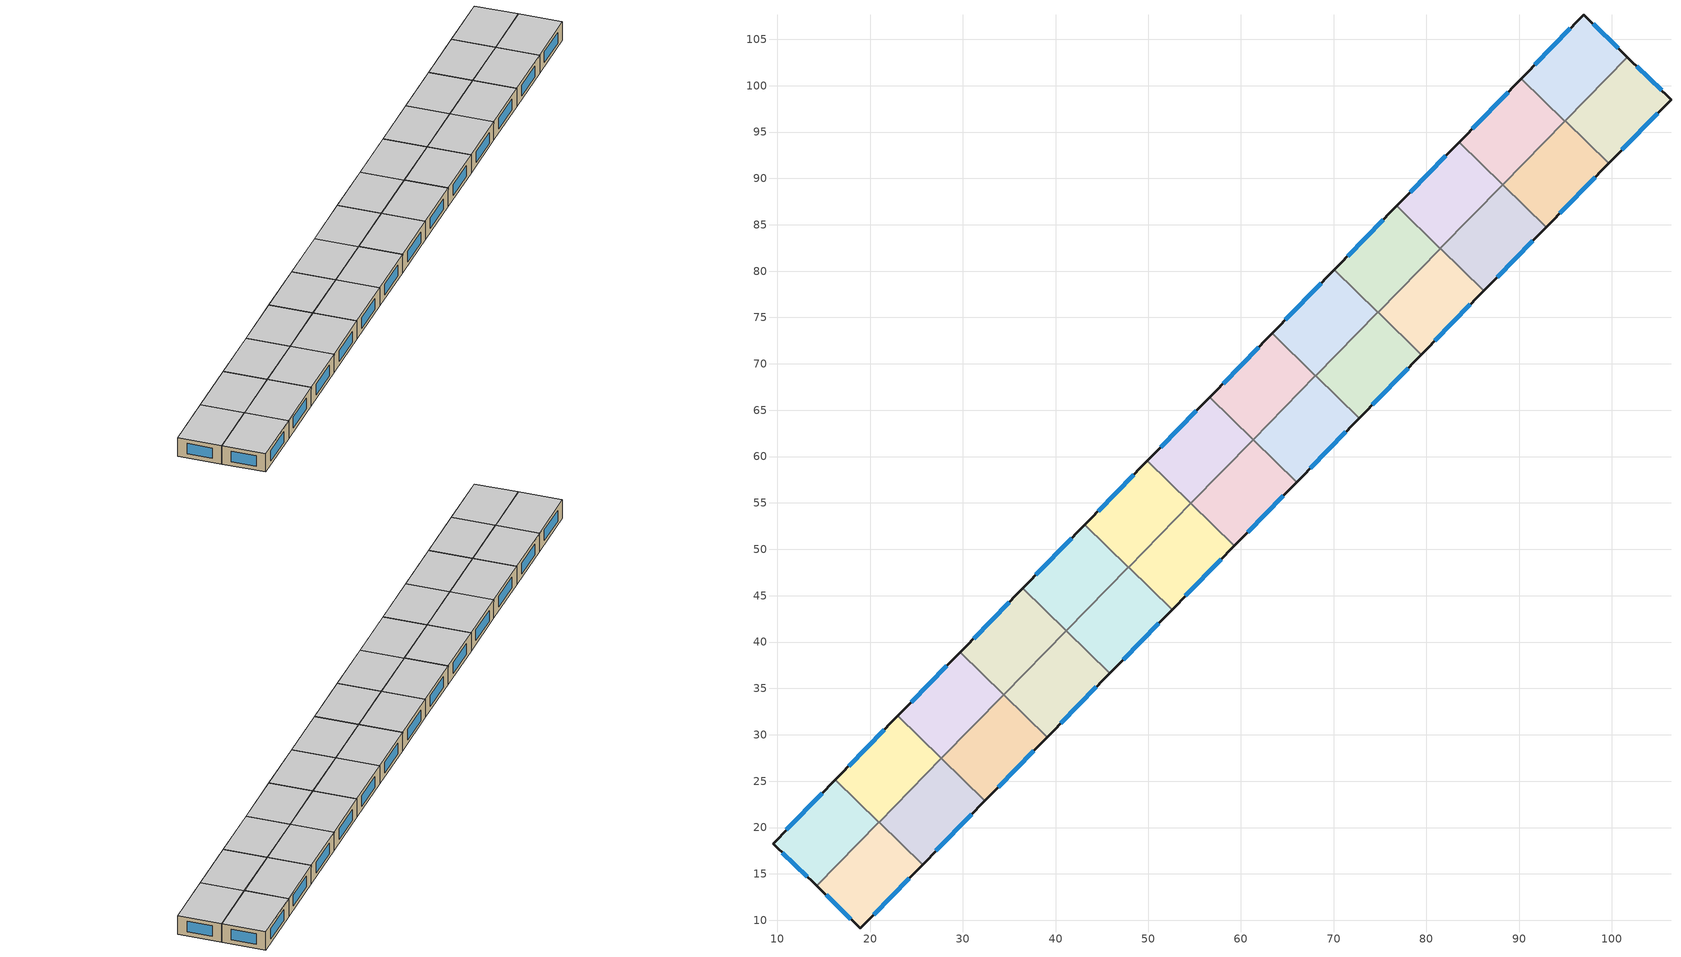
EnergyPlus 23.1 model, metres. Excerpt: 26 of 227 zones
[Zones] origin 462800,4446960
b34ba2d606779dca_F0_dwelling_0
 floor ground (EU_floor_Construction): 101.67,103.07 94.93,96.19 90.25,100.77 96.97,107.64 z0
 wall outside (EU_wall_Construction): 101.67,103.07 96.97,107.64 90.25,100.77 z0:3
 wall to b34ba2d606779dca_F0_dwelling_1 (EU_wall_Construction): 90.25,100.77 94.93,96.19 z0:3
 wall to b34ba2d606779dca_F0_dwelling_13 (EU_wall_Construction): 94.95,96.21 101.67,103.07 z0:3
 wall to b34ba2d606779dca_F0_dwelling_14 (EU_wall_Construction): 94.93,96.19 94.95,96.21 z0:3
 window (EU_Window_Construction): 95.53,106.17 91.69,102.24 / 100.66,104.05 97.97,106.66 z0.64:2.36
 ceiling to b34ba2d606779dca_F1_dwelling_0 (EU_floor_Construction): 94.93,96.19 101.67,103.07 96.97,107.64 90.25,100.77 z3
b34ba2d606779dca_F0_dwelling_1
 floor ground (EU_floor_Construction): 94.93,96.19 88.21,89.31 83.52,93.9 90.25,100.77 z0
 wall outside (EU_wall_Construction): 90.25,100.77 83.52,93.9 z0:3
 wall to b34ba2d606779dca_F0_dwelling_2 (EU_wall_Construction): 83.52,93.9 88.21,89.31 z0:3
 wall to b34ba2d606779dca_F0_dwelling_14 (EU_wall_Construction): 88.23,89.33 94.93,96.19 z0:3
 wall to b34ba2d606779dca_F0_dwelling_15 (EU_wall_Construction): 88.21,89.31 88.23,89.33 z0:3
 window (EU_Window_Construction): 88.81,99.3 84.96,95.37 z0.64:2.36
 ceiling to b34ba2d606779dca_F1_dwelling_1 (EU_floor_Construction): 88.21,89.31 94.93,96.19 90.25,100.77 83.52,93.9 z3
b34ba2d606779dca_F0_dwelling_10
 floor ground (EU_floor_Construction): 34.41,34.32 27.68,27.45 22.99,32.03 29.72,38.91 z0
 wall outside (EU_wall_Construction): 29.72,38.91 22.99,32.03 z0:3
 wall to b34ba2d606779dca_F0_dwelling_9 (EU_wall_Construction): 34.41,34.32 29.72,38.91 z0:3
 wall to b34ba2d606779dca_F0_dwelling_11 (EU_wall_Construction): 22.99,32.03 27.68,27.45 z0:3
 wall to b34ba2d606779dca_F0_dwelling_23 (EU_wall_Construction): 27.7,27.47 34.41,34.32 z0:3
 wall to b34ba2d606779dca_F0_dwelling_24 (EU_wall_Construction): 27.68,27.45 27.7,27.47 z0:3
 window (EU_Window_Construction): 28.28,37.43 24.43,33.5 z0.64:2.36
 ceiling to b34ba2d606779dca_F1_dwelling_10 (EU_floor_Construction): 27.68,27.45 34.41,34.32 29.72,38.91 22.99,32.03 z3
b34ba2d606779dca_F0_dwelling_11
 floor ground (EU_floor_Construction): 27.68,27.45 20.96,20.57 16.27,25.16 22.99,32.03 z0
 wall outside (EU_wall_Construction): 22.99,32.03 16.27,25.16 z0:3
 wall to b34ba2d606779dca_F0_dwelling_12 (EU_wall_Construction): 16.27,25.16 20.96,20.57 z0:3
 wall to b34ba2d606779dca_F0_dwelling_24 (EU_wall_Construction): 20.98,20.59 27.68,27.45 z0:3
 wall to b34ba2d606779dca_F0_dwelling_25 (EU_wall_Construction): 20.96,20.57 20.98,20.59 z0:3
 window (EU_Window_Construction): 21.55,30.56 17.71,26.63 z0.64:2.36
 ceiling to b34ba2d606779dca_F1_dwelling_11 (EU_floor_Construction): 20.96,20.57 27.68,27.45 22.99,32.03 16.27,25.16 z3
b34ba2d606779dca_F0_dwelling_12
 floor ground (EU_floor_Construction): 20.96,20.57 14.24,13.71 9.53,18.27 16.27,25.16 z0
 wall outside (EU_wall_Construction): 16.27,25.16 9.53,18.27 14.24,13.71 z0:3
 wall to b34ba2d606779dca_F0_dwelling_25 (EU_wall_Construction): 14.24,13.71 20.96,20.57 z0:3
 window (EU_Window_Construction): 10.54,17.29 13.23,14.69 / 14.83,23.68 10.97,19.75 z0.64:2.36
 ceiling to b34ba2d606779dca_F1_dwelling_12 (EU_floor_Construction): 14.24,13.71 20.96,20.57 16.27,25.16 9.53,18.27 z3
b34ba2d606779dca_F0_dwelling_13
 floor ground (EU_floor_Construction): 106.37,98.5 99.64,91.62 94.95,96.21 101.67,103.07 z0
 wall outside (EU_wall_Construction): 99.64,91.62 106.37,98.5 101.67,103.07 z0:3
 wall to b34ba2d606779dca_F0_dwelling_14 (EU_wall_Construction): 94.95,96.21 99.64,91.62 z0:3
 window (EU_Window_Construction): 105.36,99.48 102.68,102.09 / 101.08,93.09 104.93,97.03 z0.64:2.36
 ceiling to b34ba2d606779dca_F1_dwelling_13 (EU_floor_Construction): 99.64,91.62 106.37,98.5 101.67,103.07 94.95,96.21 z3
b34ba2d606779dca_F0_dwelling_14
 floor ground (EU_floor_Construction): 99.64,91.62 92.91,84.75 88.23,89.33 94.95,96.21 z0
 wall outside (EU_wall_Construction): 92.91,84.75 99.64,91.62 z0:3
 wall to b34ba2d606779dca_F0_dwelling_15 (EU_wall_Construction): 88.23,89.33 92.91,84.75 z0:3
 window (EU_Window_Construction): 94.35,86.22 98.2,90.15 z0.64:2.36
 ceiling to b34ba2d606779dca_F1_dwelling_14 (EU_floor_Construction): 92.91,84.75 99.64,91.62 94.95,96.21 88.23,89.33 z3
b34ba2d606779dca_F0_dwelling_15
 floor ground (EU_floor_Construction): 92.91,84.75 86.19,77.87 81.5,82.46 88.23,89.33 z0
 wall outside (EU_wall_Construction): 86.19,77.87 92.91,84.75 z0:3
 wall to b34ba2d606779dca_F0_dwelling_16 (EU_wall_Construction): 81.5,82.46 86.19,77.87 z0:3
 wall to b34ba2d606779dca_F0_dwelling_2 (EU_wall_Construction): 88.21,89.31 81.5,82.46 z0:3
 window (EU_Window_Construction): 87.63,79.35 91.47,83.27 z0.64:2.36
 ceiling to b34ba2d606779dca_F1_dwelling_15 (EU_floor_Construction): 86.19,77.87 92.91,84.75 88.23,89.33 81.5,82.46 z3
b34ba2d606779dca_F0_dwelling_16
 floor ground (EU_floor_Construction): 86.19,77.87 79.47,71 74.78,75.59 81.5,82.46 z0
 wall outside (EU_wall_Construction): 79.47,71 86.19,77.87 z0:3
 wall to b34ba2d606779dca_F0_dwelling_17 (EU_wall_Construction): 74.78,75.59 79.47,71 z0:3
 wall to b34ba2d606779dca_F0_dwelling_3 (EU_wall_Construction): 81.48,82.44 74.78,75.59 z0:3
 wall to b34ba2d606779dca_F0_dwelling_2 (EU_wall_Construction): 81.5,82.46 81.48,82.44 z0:3
 window (EU_Window_Construction): 80.91,72.47 84.75,76.4 z0.64:2.36
 ceiling to b34ba2d606779dca_F1_dwelling_16 (EU_floor_Construction): 79.47,71 86.19,77.87 81.5,82.46 74.78,75.59 z3
b34ba2d606779dca_F0_dwelling_17
 floor ground (EU_floor_Construction): 79.47,71 72.74,64.13 68.05,68.71 74.78,75.59 z0
 wall outside (EU_wall_Construction): 72.74,64.13 79.47,71 z0:3
 wall to b34ba2d606779dca_F0_dwelling_18 (EU_wall_Construction): 68.05,68.71 72.74,64.13 z0:3
 wall to b34ba2d606779dca_F0_dwelling_4 (EU_wall_Construction): 74.76,75.57 68.05,68.71 z0:3
 wall to b34ba2d606779dca_F0_dwelling_3 (EU_wall_Construction): 74.78,75.59 74.76,75.57 z0:3
 window (EU_Window_Construction): 74.18,65.6 78.02,69.53 z0.64:2.36
 ceiling to b34ba2d606779dca_F1_dwelling_17 (EU_floor_Construction): 72.74,64.13 79.47,71 74.78,75.59 68.05,68.71 z3
b34ba2d606779dca_F0_dwelling_18
 floor ground (EU_floor_Construction): 72.74,64.13 66.02,57.25 61.33,61.84 68.05,68.71 z0
 wall outside (EU_wall_Construction): 66.02,57.25 72.74,64.13 z0:3
 wall to b34ba2d606779dca_F0_dwelling_19 (EU_wall_Construction): 61.33,61.84 66.02,57.25 z0:3
 wall to b34ba2d606779dca_F0_dwelling_5 (EU_wall_Construction): 68.03,68.69 61.33,61.84 z0:3
 wall to b34ba2d606779dca_F0_dwelling_4 (EU_wall_Construction): 68.05,68.71 68.03,68.69 z0:3
 window (EU_Window_Construction): 67.46,58.73 71.3,62.65 z0.64:2.36
 ceiling to b34ba2d606779dca_F1_dwelling_18 (EU_floor_Construction): 66.02,57.25 72.74,64.13 68.05,68.71 61.33,61.84 z3
b34ba2d606779dca_F0_dwelling_19
 floor ground (EU_floor_Construction): 66.02,57.25 59.29,50.38 54.6,54.96 61.33,61.84 z0
 wall outside (EU_wall_Construction): 59.29,50.38 66.02,57.25 z0:3
 wall to b34ba2d606779dca_F0_dwelling_20 (EU_wall_Construction): 54.6,54.96 59.29,50.38 z0:3
 wall to b34ba2d606779dca_F0_dwelling_6 (EU_wall_Construction): 61.31,61.82 54.6,54.96 z0:3
 wall to b34ba2d606779dca_F0_dwelling_5 (EU_wall_Construction): 61.33,61.84 61.31,61.82 z0:3
 window (EU_Window_Construction): 60.73,51.85 64.57,55.78 z0.64:2.36
 ceiling to b34ba2d606779dca_F1_dwelling_19 (EU_floor_Construction): 59.29,50.38 66.02,57.25 61.33,61.84 54.6,54.96 z3
b34ba2d606779dca_F0_dwelling_2
 floor ground (EU_floor_Construction): 88.21,89.31 81.48,82.44 76.8,87.03 83.52,93.9 z0
 wall outside (EU_wall_Construction): 83.52,93.9 76.8,87.03 z0:3
 wall to b34ba2d606779dca_F0_dwelling_3 (EU_wall_Construction): 76.8,87.03 81.48,82.44 z0:3
 window (EU_Window_Construction): 82.08,92.43 78.24,88.5 z0.64:2.36
 ceiling to b34ba2d606779dca_F1_dwelling_2 (EU_floor_Construction): 81.48,82.44 88.21,89.31 83.52,93.9 76.8,87.03 z3
b34ba2d606779dca_F0_dwelling_20
 floor ground (EU_floor_Construction): 59.29,50.38 52.56,43.51 47.88,48.09 54.6,54.96 z0
 wall outside (EU_wall_Construction): 52.56,43.51 59.29,50.38 z0:3
 wall to b34ba2d606779dca_F0_dwelling_21 (EU_wall_Construction): 47.88,48.09 52.56,43.51 z0:3
 wall to b34ba2d606779dca_F0_dwelling_7 (EU_wall_Construction): 54.58,54.94 47.88,48.09 z0:3
 wall to b34ba2d606779dca_F0_dwelling_6 (EU_wall_Construction): 54.6,54.96 54.58,54.94 z0:3
 window (EU_Window_Construction): 54,44.98 57.85,48.91 z0.64:2.36
 ceiling to b34ba2d606779dca_F1_dwelling_20 (EU_floor_Construction): 52.56,43.51 59.29,50.38 54.6,54.96 47.88,48.09 z3
b34ba2d606779dca_F0_dwelling_21
 floor ground (EU_floor_Construction): 52.56,43.51 45.84,36.63 41.15,41.22 47.88,48.09 z0
 wall outside (EU_wall_Construction): 45.84,36.63 52.56,43.51 z0:3
 wall to b34ba2d606779dca_F0_dwelling_22 (EU_wall_Construction): 41.15,41.22 45.84,36.63 z0:3
 wall to b34ba2d606779dca_F0_dwelling_8 (EU_wall_Construction): 47.86,48.07 41.15,41.22 z0:3
 wall to b34ba2d606779dca_F0_dwelling_7 (EU_wall_Construction): 47.88,48.09 47.86,48.07 z0:3
 window (EU_Window_Construction): 47.28,38.1 51.12,42.03 z0.64:2.36
 ceiling to b34ba2d606779dca_F1_dwelling_21 (EU_floor_Construction): 45.84,36.63 52.56,43.51 47.88,48.09 41.15,41.22 z3
b34ba2d606779dca_F0_dwelling_22
 floor ground (EU_floor_Construction): 45.84,36.63 39.11,29.76 34.43,34.34 41.15,41.22 z0
 wall outside (EU_wall_Construction): 39.11,29.76 45.84,36.63 z0:3
 wall to b34ba2d606779dca_F0_dwelling_23 (EU_wall_Construction): 34.43,34.34 39.11,29.76 z0:3
 wall to b34ba2d606779dca_F0_dwelling_9 (EU_wall_Construction): 41.13,41.2 34.43,34.34 z0:3
 wall to b34ba2d606779dca_F0_dwelling_8 (EU_wall_Construction): 41.15,41.22 41.13,41.2 z0:3
 window (EU_Window_Construction): 40.55,31.23 44.4,35.16 z0.64:2.36
 ceiling to b34ba2d606779dca_F1_dwelling_22 (EU_floor_Construction): 39.11,29.76 45.84,36.63 41.15,41.22 34.43,34.34 z3
b34ba2d606779dca_F0_dwelling_23
 floor ground (EU_floor_Construction): 39.11,29.76 32.39,22.88 27.7,27.47 34.43,34.34 z0
 wall outside (EU_wall_Construction): 32.39,22.88 39.11,29.76 z0:3
 wall to b34ba2d606779dca_F0_dwelling_24 (EU_wall_Construction): 27.7,27.47 32.39,22.88 z0:3
 wall to b34ba2d606779dca_F0_dwelling_9 (EU_wall_Construction): 34.43,34.34 34.4,34.32 z0:3
 window (EU_Window_Construction): 33.83,24.36 37.67,28.29 z0.64:2.36
 ceiling to b34ba2d606779dca_F1_dwelling_23 (EU_floor_Construction): 32.39,22.88 39.11,29.76 34.43,34.34 27.7,27.47 z3
b34ba2d606779dca_F0_dwelling_24
 floor ground (EU_floor_Construction): 32.39,22.88 25.66,16.01 20.98,20.59 27.7,27.47 z0
 wall outside (EU_wall_Construction): 25.66,16.01 32.39,22.88 z0:3
 wall to b34ba2d606779dca_F0_dwelling_25 (EU_wall_Construction): 20.98,20.59 25.66,16.01 z0:3
 window (EU_Window_Construction): 27.1,17.48 30.95,21.41 z0.64:2.36
 ceiling to b34ba2d606779dca_F1_dwelling_24 (EU_floor_Construction): 25.66,16.01 32.39,22.88 27.7,27.47 20.98,20.59 z3
b34ba2d606779dca_F0_dwelling_25
 floor ground (EU_floor_Construction): 25.66,16.01 18.95,9.15 14.24,13.71 20.98,20.59 z0
 wall outside (EU_wall_Construction): 14.24,13.71 18.95,9.15 25.66,16.01 z0:3
 window (EU_Window_Construction): 20.39,10.62 24.22,14.54 / 15.25,12.73 17.94,10.12 z0.64:2.36
 ceiling to b34ba2d606779dca_F1_dwelling_25 (EU_floor_Construction): 18.95,9.15 25.66,16.01 20.98,20.59 14.24,13.71 z3
b34ba2d606779dca_F0_dwelling_3
 floor ground (EU_floor_Construction): 81.48,82.44 74.76,75.57 70.07,80.15 76.8,87.03 z0
 wall outside (EU_wall_Construction): 76.8,87.03 70.07,80.15 z0:3
 wall to b34ba2d606779dca_F0_dwelling_4 (EU_wall_Construction): 70.07,80.15 74.76,75.57 z0:3
 window (EU_Window_Construction): 75.36,85.55 71.51,81.62 z0.64:2.36
 ceiling to b34ba2d606779dca_F1_dwelling_3 (EU_floor_Construction): 74.76,75.57 81.48,82.44 76.8,87.03 70.07,80.15 z3
b34ba2d606779dca_F0_dwelling_4
 floor ground (EU_floor_Construction): 74.76,75.57 68.03,68.69 63.35,73.28 70.07,80.15 z0
 wall outside (EU_wall_Construction): 70.07,80.15 63.35,73.28 z0:3
 wall to b34ba2d606779dca_F0_dwelling_5 (EU_wall_Construction): 63.35,73.28 68.03,68.69 z0:3
 window (EU_Window_Construction): 68.63,78.68 64.79,74.75 z0.64:2.36
 ceiling to b34ba2d606779dca_F1_dwelling_4 (EU_floor_Construction): 68.03,68.69 74.76,75.57 70.07,80.15 63.35,73.28 z3
b34ba2d606779dca_F0_dwelling_5
 floor ground (EU_floor_Construction): 68.03,68.69 61.31,61.82 56.62,66.4 63.35,73.28 z0
 wall outside (EU_wall_Construction): 63.35,73.28 56.62,66.4 z0:3
 wall to b34ba2d606779dca_F0_dwelling_6 (EU_wall_Construction): 56.62,66.4 61.31,61.82 z0:3
 window (EU_Window_Construction): 61.91,71.8 58.06,67.87 z0.64:2.36
 ceiling to b34ba2d606779dca_F1_dwelling_5 (EU_floor_Construction): 61.31,61.82 68.03,68.69 63.35,73.28 56.62,66.4 z3
b34ba2d606779dca_F0_dwelling_6
 floor ground (EU_floor_Construction): 61.31,61.82 54.58,54.94 49.9,59.53 56.62,66.4 z0
 wall outside (EU_wall_Construction): 56.62,66.4 49.9,59.53 z0:3
 wall to b34ba2d606779dca_F0_dwelling_7 (EU_wall_Construction): 49.9,59.53 54.58,54.94 z0:3
 window (EU_Window_Construction): 55.18,64.93 51.34,61 z0.64:2.36
 ceiling to b34ba2d606779dca_F1_dwelling_6 (EU_floor_Construction): 54.58,54.94 61.31,61.82 56.62,66.4 49.9,59.53 z3
b34ba2d606779dca_F0_dwelling_7
 floor ground (EU_floor_Construction): 54.58,54.94 47.86,48.07 43.17,52.65 49.9,59.53 z0
 wall outside (EU_wall_Construction): 49.9,59.53 43.17,52.65 z0:3
 wall to b34ba2d606779dca_F0_dwelling_8 (EU_wall_Construction): 43.17,52.65 47.86,48.07 z0:3
 window (EU_Window_Construction): 48.46,58.06 44.61,54.13 z0.64:2.36
 ceiling to b34ba2d606779dca_F1_dwelling_7 (EU_floor_Construction): 47.86,48.07 54.58,54.94 49.9,59.53 43.17,52.65 z3
b34ba2d606779dca_F0_dwelling_8
 floor ground (EU_floor_Construction): 47.86,48.07 41.13,41.2 36.45,45.78 43.17,52.65 z0
 wall outside (EU_wall_Construction): 43.17,52.65 36.45,45.78 z0:3
 wall to b34ba2d606779dca_F0_dwelling_9 (EU_wall_Construction): 36.45,45.78 41.13,41.2 z0:3
 window (EU_Window_Construction): 41.73,51.18 37.89,47.25 z0.64:2.36
 ceiling to b34ba2d606779dca_F1_dwelling_8 (EU_floor_Construction): 41.13,41.2 47.86,48.07 43.17,52.65 36.45,45.78 z3
b34ba2d606779dca_F0_dwelling_9
 floor ground (EU_floor_Construction): 41.13,41.2 34.41,34.32 29.72,38.91 36.45,45.78 z0
 wall outside (EU_wall_Construction): 36.45,45.78 29.72,38.91 z0:3
 window (EU_Window_Construction): 35,44.31 31.16,40.38 z0.64:2.36
 ceiling to b34ba2d606779dca_F1_dwelling_9 (EU_floor_Construction): 34.41,34.32 41.13,41.2 36.45,45.78 29.72,38.91 z3
[Building]
EU S2 Campaign: North Axis=0; Terrain=City; Solar Distribution=FullExterior
[Site:Location]
Yerevan-Zvartnots.Intl.AP: Latitude=40.15; Longitude=44.383; Time Zone=4; Elevation=854
[SizingPeriod:WeatherFileDays]
AnnualSizingPeriod: Begin Month=1; Begin Day of Month=1; End Month=12; End Day of Month=31; Day of Week for Start Day=Monday; Use Weather File Daylight Saving Period=No; Use Weather File Rain and Snow Indicators=No
[MATERIAL]
EU_InternalMass_Material: Roughness=MediumRough; Thickness=0.1; Conductivity=1; Density=1800; Specific Heat=900; Thermal Absorptance=0.9; Solar Absorptance=0.7; Visible Absorptance=0.7
[MATERIAL:NOMASS] Roughness=MediumRough; Thermal Absorptance=0.9; Solar Absorptance=0.7; Visible Absorptance=0.7
Name | Thermal Resistance
EU_wall_NoMass | 1.05043
EU_floor_NoMass | 0.478065
[WINDOWMATERIAL:SIMPLEGLAZINGSYSTEM]
EU_Window_SimpleGlazing: UFactor=2.5566; Solar Heat Gain Coefficient=0.75; Visible Transmittance=0.75
[CONSTRUCTION]
EU_wall_Construction: EU_wall_NoMass
EU_floor_Construction: EU_floor_NoMass
EU_Window_Construction: EU_Window_SimpleGlazing
EU_InternalMass_Construction: EU_InternalMass_Material
[ZONE] Type=1; Multiplier=1; Ceiling Height=autocalculate; Floor Area=autocalculate; Part of Total Floor Area=Yes
Name | Volume
b34ba2d606779dca_F0_dwelling_0; b34ba2d606779dca_F0_dwelling_1; b34ba2d606779dca_F0_dwelling_21; b34ba2d606779dca_F0_dwelling_8 | 189.155
b34ba2d606779dca_F0_dwelling_10; b34ba2d606779dca_F0_dwelling_4; b34ba2d606779dca_F0_dwelling_6 | 189.137
b34ba2d606779dca_F0_dwelling_11; b34ba2d606779dca_F0_dwelling_23; b34ba2d606779dca_F0_dwelling_3; b34ba2d606779dca_F0_dwelling_7 | 189.154
b34ba2d606779dca_F0_dwelling_12 | 189.159
b34ba2d606779dca_F0_dwelling_13; b34ba2d606779dca_F0_dwelling_24 | 189.148
b34ba2d606779dca_F0_dwelling_14 | 189.14
b34ba2d606779dca_F0_dwelling_15 | 189.13
b34ba2d606779dca_F0_dwelling_16 | 189.161
b34ba2d606779dca_F0_dwelling_17 | 189.157
b34ba2d606779dca_F0_dwelling_18 | 189.127
b34ba2d606779dca_F0_dwelling_19; b34ba2d606779dca_F0_dwelling_9 | 189.165
b34ba2d606779dca_F0_dwelling_2 | 189.172
b34ba2d606779dca_F0_dwelling_20 | 189.123
b34ba2d606779dca_F0_dwelling_22 | 189.158
b34ba2d606779dca_F0_dwelling_25 | 189.135
b34ba2d606779dca_F0_dwelling_5 | 189.164
[INTERNALMASS] Construction=EU_InternalMass_Construction
Name | Zone or ZoneList | Surface Area
b34ba2d606779dca_F0_dwelling_0_EU_InternalMass | b34ba2d606779dca_F0_dwelling_0 | 63.0516
b34ba2d606779dca_F0_dwelling_1_EU_InternalMass | b34ba2d606779dca_F0_dwelling_1 | 63.0514
b34ba2d606779dca_F0_dwelling_2_EU_InternalMass | b34ba2d606779dca_F0_dwelling_2 | 63.0571
b34ba2d606779dca_F0_dwelling_3_EU_InternalMass | b34ba2d606779dca_F0_dwelling_3 | 63.0514
b34ba2d606779dca_F0_dwelling_4_EU_InternalMass | b34ba2d606779dca_F0_dwelling_4 | 63.0457
b34ba2d606779dca_F0_dwelling_5_EU_InternalMass | b34ba2d606779dca_F0_dwelling_5 | 63.055
b34ba2d606779dca_F0_dwelling_6_EU_InternalMass | b34ba2d606779dca_F0_dwelling_6 | 63.0457
b34ba2d606779dca_F0_dwelling_7_EU_InternalMass | b34ba2d606779dca_F0_dwelling_7 | 63.0514
b34ba2d606779dca_F0_dwelling_8_EU_InternalMass | b34ba2d606779dca_F0_dwelling_8 | 63.0514
b34ba2d606779dca_F0_dwelling_9_EU_InternalMass | b34ba2d606779dca_F0_dwelling_9 | 63.055
b34ba2d606779dca_F0_dwelling_10_EU_InternalMass | b34ba2d606779dca_F0_dwelling_10 | 63.0457
b34ba2d606779dca_F0_dwelling_11_EU_InternalMass | b34ba2d606779dca_F0_dwelling_11 | 63.0514
b34ba2d606779dca_F0_dwelling_12_EU_InternalMass | b34ba2d606779dca_F0_dwelling_12 | 63.0531
b34ba2d606779dca_F0_dwelling_13_EU_InternalMass | b34ba2d606779dca_F0_dwelling_13 | 63.0491
b34ba2d606779dca_F0_dwelling_14_EU_InternalMass | b34ba2d606779dca_F0_dwelling_14 | 63.0468
b34ba2d606779dca_F0_dwelling_15_EU_InternalMass | b34ba2d606779dca_F0_dwelling_15 | 63.0432
b34ba2d606779dca_F0_dwelling_16_EU_InternalMass | b34ba2d606779dca_F0_dwelling_16 | 63.0536
b34ba2d606779dca_F0_dwelling_17_EU_InternalMass | b34ba2d606779dca_F0_dwelling_17 | 63.0526
b34ba2d606779dca_F0_dwelling_18_EU_InternalMass | b34ba2d606779dca_F0_dwelling_18 | 63.0421
b34ba2d606779dca_F0_dwelling_19_EU_InternalMass | b34ba2d606779dca_F0_dwelling_19 | 63.055
b34ba2d606779dca_F0_dwelling_20_EU_InternalMass | b34ba2d606779dca_F0_dwelling_20 | 63.041
b34ba2d606779dca_F0_dwelling_21_EU_InternalMass | b34ba2d606779dca_F0_dwelling_21 | 63.0514
b34ba2d606779dca_F0_dwelling_22_EU_InternalMass | b34ba2d606779dca_F0_dwelling_22 | 63.0526
b34ba2d606779dca_F0_dwelling_23_EU_InternalMass | b34ba2d606779dca_F0_dwelling_23 | 63.0514
b34ba2d606779dca_F0_dwelling_24_EU_InternalMass | b34ba2d606779dca_F0_dwelling_24 | 63.0493
b34ba2d606779dca_F0_dwelling_25_EU_InternalMass | b34ba2d606779dca_F0_dwelling_25 | 63.0452
[OTHEREQUIPMENT] Fuel Type=Electricity; Design Level Calculation Method=Watts/Area; Power per Zone Floor Area=1; Fraction Latent=0; Fraction Radiant=0; Fraction Lost=0; Carbon Dioxide Generation Rate=0; EndUse Subcategory=EU_Step8_InternalGains
Name | Zone or ZoneList or Space or SpaceList | Schedule
EU_Step8_InternalGain_b34ba2d606779dca_F0_dwelling_0_f000 | b34ba2d606779dca_F0_dwelling_0 | EU_Step8_GainSchedule_b34ba2d606779dca_F0_dwelling_0_f000
EU_Step8_InternalGain_b34ba2d606779dca_F0_dwelling_1_f000 | b34ba2d606779dca_F0_dwelling_1 | EU_Step8_GainSchedule_b34ba2d606779dca_F0_dwelling_1_f000
EU_Step8_InternalGain_b34ba2d606779dca_F0_dwelling_2_f000 | b34ba2d606779dca_F0_dwelling_2 | EU_Step8_GainSchedule_b34ba2d606779dca_F0_dwelling_2_f000
EU_Step8_InternalGain_b34ba2d606779dca_F0_dwelling_3_f000 | b34ba2d606779dca_F0_dwelling_3 | EU_Step8_GainSchedule_b34ba2d606779dca_F0_dwelling_3_f000
EU_Step8_InternalGain_b34ba2d606779dca_F0_dwelling_4_f000 | b34ba2d606779dca_F0_dwelling_4 | EU_Step8_GainSchedule_b34ba2d606779dca_F0_dwelling_4_f000
EU_Step8_InternalGain_b34ba2d606779dca_F0_dwelling_5_f000 | b34ba2d606779dca_F0_dwelling_5 | EU_Step8_GainSchedule_b34ba2d606779dca_F0_dwelling_5_f000
EU_Step8_InternalGain_b34ba2d606779dca_F0_dwelling_6_f000 | b34ba2d606779dca_F0_dwelling_6 | EU_Step8_GainSchedule_b34ba2d606779dca_F0_dwelling_6_f000
EU_Step8_InternalGain_b34ba2d606779dca_F0_dwelling_7_f000 | b34ba2d606779dca_F0_dwelling_7 | EU_Step8_GainSchedule_b34ba2d606779dca_F0_dwelling_7_f000
EU_Step8_InternalGain_b34ba2d606779dca_F0_dwelling_8_f000 | b34ba2d606779dca_F0_dwelling_8 | EU_Step8_GainSchedule_b34ba2d606779dca_F0_dwelling_8_f000
EU_Step8_InternalGain_b34ba2d606779dca_F0_dwelling_9_f000 | b34ba2d606779dca_F0_dwelling_9 | EU_Step8_GainSchedule_b34ba2d606779dca_F0_dwelling_9_f000
EU_Step8_InternalGain_b34ba2d606779dca_F0_dwelling_10_f000 | b34ba2d606779dca_F0_dwelling_10 | EU_Step8_GainSchedule_b34ba2d606779dca_F0_dwelling_10_f000
EU_Step8_InternalGain_b34ba2d606779dca_F0_dwelling_11_f000 | b34ba2d606779dca_F0_dwelling_11 | EU_Step8_GainSchedule_b34ba2d606779dca_F0_dwelling_11_f000
EU_Step8_InternalGain_b34ba2d606779dca_F0_dwelling_12_f000 | b34ba2d606779dca_F0_dwelling_12 | EU_Step8_GainSchedule_b34ba2d606779dca_F0_dwelling_12_f000
EU_Step8_InternalGain_b34ba2d606779dca_F0_dwelling_13_f000 | b34ba2d606779dca_F0_dwelling_13 | EU_Step8_GainSchedule_b34ba2d606779dca_F0_dwelling_13_f000
EU_Step8_InternalGain_b34ba2d606779dca_F0_dwelling_14_f000 | b34ba2d606779dca_F0_dwelling_14 | EU_Step8_GainSchedule_b34ba2d606779dca_F0_dwelling_14_f000
EU_Step8_InternalGain_b34ba2d606779dca_F0_dwelling_15_f000 | b34ba2d606779dca_F0_dwelling_15 | EU_Step8_GainSchedule_b34ba2d606779dca_F0_dwelling_15_f000
EU_Step8_InternalGain_b34ba2d606779dca_F0_dwelling_16_f000 | b34ba2d606779dca_F0_dwelling_16 | EU_Step8_GainSchedule_b34ba2d606779dca_F0_dwelling_16_f000
EU_Step8_InternalGain_b34ba2d606779dca_F0_dwelling_17_f000 | b34ba2d606779dca_F0_dwelling_17 | EU_Step8_GainSchedule_b34ba2d606779dca_F0_dwelling_17_f000
EU_Step8_InternalGain_b34ba2d606779dca_F0_dwelling_18_f000 | b34ba2d606779dca_F0_dwelling_18 | EU_Step8_GainSchedule_b34ba2d606779dca_F0_dwelling_18_f000
EU_Step8_InternalGain_b34ba2d606779dca_F0_dwelling_19_f000 | b34ba2d606779dca_F0_dwelling_19 | EU_Step8_GainSchedule_b34ba2d606779dca_F0_dwelling_19_f000
EU_Step8_InternalGain_b34ba2d606779dca_F0_dwelling_20_f000 | b34ba2d606779dca_F0_dwelling_20 | EU_Step8_GainSchedule_b34ba2d606779dca_F0_dwelling_20_f000
EU_Step8_InternalGain_b34ba2d606779dca_F0_dwelling_21_f000 | b34ba2d606779dca_F0_dwelling_21 | EU_Step8_GainSchedule_b34ba2d606779dca_F0_dwelling_21_f000
EU_Step8_InternalGain_b34ba2d606779dca_F0_dwelling_22_f000 | b34ba2d606779dca_F0_dwelling_22 | EU_Step8_GainSchedule_b34ba2d606779dca_F0_dwelling_22_f000
EU_Step8_InternalGain_b34ba2d606779dca_F0_dwelling_23_f000 | b34ba2d606779dca_F0_dwelling_23 | EU_Step8_GainSchedule_b34ba2d606779dca_F0_dwelling_23_f000
EU_Step8_InternalGain_b34ba2d606779dca_F0_dwelling_24_f000 | b34ba2d606779dca_F0_dwelling_24 | EU_Step8_GainSchedule_b34ba2d606779dca_F0_dwelling_24_f000
EU_Step8_InternalGain_b34ba2d606779dca_F0_dwelling_25_f000 | b34ba2d606779dca_F0_dwelling_25 | EU_Step8_GainSchedule_b34ba2d606779dca_F0_dwelling_25_f000
[ZONEVENTILATION:DESIGNFLOWRATE] Schedule=EU_AlwaysOn; Design Flow Rate Calculation Method=AirChanges/Hour; Air Changes per Hour=0.557805; Ventilation Type=Natural; Fan Pressure Rise=0; Fan Total Efficiency=1; Constant Term Coefficient=1; Temperature Term Coefficient=0; Velocity Term Coefficient=0; Velocity Squared Term Coefficient=0; Minimum Indoor Temperature=-100; Maximum Indoor Temperature=100; Delta Temperature=-100; Minimum Outdoor Temperature=-100; Maximum Outdoor Temperature=100; Maximum Wind Speed=40
Name | Zone or ZoneList or Space or SpaceList
EU_ConstantAir_b34ba2d606779dca_F0_dwelling_0 | b34ba2d606779dca_F0_dwelling_0
EU_ConstantAir_b34ba2d606779dca_F0_dwelling_1 | b34ba2d606779dca_F0_dwelling_1
EU_ConstantAir_b34ba2d606779dca_F0_dwelling_2 | b34ba2d606779dca_F0_dwelling_2
EU_ConstantAir_b34ba2d606779dca_F0_dwelling_3 | b34ba2d606779dca_F0_dwelling_3
EU_ConstantAir_b34ba2d606779dca_F0_dwelling_4 | b34ba2d606779dca_F0_dwelling_4
EU_ConstantAir_b34ba2d606779dca_F0_dwelling_5 | b34ba2d606779dca_F0_dwelling_5
EU_ConstantAir_b34ba2d606779dca_F0_dwelling_6 | b34ba2d606779dca_F0_dwelling_6
EU_ConstantAir_b34ba2d606779dca_F0_dwelling_7 | b34ba2d606779dca_F0_dwelling_7
EU_ConstantAir_b34ba2d606779dca_F0_dwelling_8 | b34ba2d606779dca_F0_dwelling_8
EU_ConstantAir_b34ba2d606779dca_F0_dwelling_9 | b34ba2d606779dca_F0_dwelling_9
EU_ConstantAir_b34ba2d606779dca_F0_dwelling_10 | b34ba2d606779dca_F0_dwelling_10
EU_ConstantAir_b34ba2d606779dca_F0_dwelling_11 | b34ba2d606779dca_F0_dwelling_11
EU_ConstantAir_b34ba2d606779dca_F0_dwelling_12 | b34ba2d606779dca_F0_dwelling_12
EU_ConstantAir_b34ba2d606779dca_F0_dwelling_13 | b34ba2d606779dca_F0_dwelling_13
EU_ConstantAir_b34ba2d606779dca_F0_dwelling_14 | b34ba2d606779dca_F0_dwelling_14
EU_ConstantAir_b34ba2d606779dca_F0_dwelling_15 | b34ba2d606779dca_F0_dwelling_15
EU_ConstantAir_b34ba2d606779dca_F0_dwelling_16 | b34ba2d606779dca_F0_dwelling_16
EU_ConstantAir_b34ba2d606779dca_F0_dwelling_17 | b34ba2d606779dca_F0_dwelling_17
EU_ConstantAir_b34ba2d606779dca_F0_dwelling_18 | b34ba2d606779dca_F0_dwelling_18
EU_ConstantAir_b34ba2d606779dca_F0_dwelling_19 | b34ba2d606779dca_F0_dwelling_19
EU_ConstantAir_b34ba2d606779dca_F0_dwelling_20 | b34ba2d606779dca_F0_dwelling_20
EU_ConstantAir_b34ba2d606779dca_F0_dwelling_21 | b34ba2d606779dca_F0_dwelling_21
EU_ConstantAir_b34ba2d606779dca_F0_dwelling_22 | b34ba2d606779dca_F0_dwelling_22
EU_ConstantAir_b34ba2d606779dca_F0_dwelling_23 | b34ba2d606779dca_F0_dwelling_23
EU_ConstantAir_b34ba2d606779dca_F0_dwelling_24 | b34ba2d606779dca_F0_dwelling_24
EU_ConstantAir_b34ba2d606779dca_F0_dwelling_25 | b34ba2d606779dca_F0_dwelling_25
[HVACTEMPLATE:THERMOSTAT] Constant Heating Setpoint=20; Constant Cooling Setpoint=50
EU_HeatOnly_b34ba2d606779dca_F0_dwelling_0; EU_HeatOnly_b34ba2d606779dca_F0_dwelling_1; EU_HeatOnly_b34ba2d606779dca_F0_dwelling_2; EU_HeatOnly_b34ba2d606779dca_F0_dwelling_3; EU_HeatOnly_b34ba2d606779dca_F0_dwelling_4; EU_HeatOnly_b34ba2d606779dca_F0_dwelling_5; EU_HeatOnly_b34ba2d606779dca_F0_dwelling_6; EU_HeatOnly_b34ba2d606779dca_F0_dwelling_7; EU_HeatOnly_b34ba2d606779dca_F0_dwelling_8; EU_HeatOnly_b34ba2d606779dca_F0_dwelling_9; EU_HeatOnly_b34ba2d606779dca_F0_dwelling_10; EU_HeatOnly_b34ba2d606779dca_F0_dwelling_11; EU_HeatOnly_b34ba2d606779dca_F0_dwelling_12; EU_HeatOnly_b34ba2d606779dca_F0_dwelling_13; EU_HeatOnly_b34ba2d606779dca_F0_dwelling_14; EU_HeatOnly_b34ba2d606779dca_F0_dwelling_15; EU_HeatOnly_b34ba2d606779dca_F0_dwelling_16; EU_HeatOnly_b34ba2d606779dca_F0_dwelling_17; EU_HeatOnly_b34ba2d606779dca_F0_dwelling_18; EU_HeatOnly_b34ba2d606779dca_F0_dwelling_19; EU_HeatOnly_b34ba2d606779dca_F0_dwelling_20; EU_HeatOnly_b34ba2d606779dca_F0_dwelling_21; EU_HeatOnly_b34ba2d606779dca_F0_dwelling_22; EU_HeatOnly_b34ba2d606779dca_F0_dwelling_23; EU_HeatOnly_b34ba2d606779dca_F0_dwelling_24; EU_HeatOnly_b34ba2d606779dca_F0_dwelling_25; EU_HeatOnly_b34ba2d606779dca_F1_dwelling_0; EU_HeatOnly_b34ba2d606779dca_F1_dwelling_1; EU_HeatOnly_b34ba2d606779dca_F1_dwelling_2; EU_HeatOnly_b34ba2d606779dca_F1_dwelling_3; EU_HeatOnly_b34ba2d606779dca_F1_dwelling_4; EU_HeatOnly_b34ba2d606779dca_F1_dwelling_5; EU_HeatOnly_b34ba2d606779dca_F1_dwelling_6; EU_HeatOnly_b34ba2d606779dca_F1_dwelling_7; EU_HeatOnly_b34ba2d606779dca_F1_dwelling_8; EU_HeatOnly_b34ba2d606779dca_F1_dwelling_9; EU_HeatOnly_b34ba2d606779dca_F1_dwelling_10; EU_HeatOnly_b34ba2d606779dca_F1_dwelling_11; EU_HeatOnly_b34ba2d606779dca_F1_dwelling_12; EU_HeatOnly_b34ba2d606779dca_F1_dwelling_13; EU_HeatOnly_b34ba2d606779dca_F1_dwelling_14; EU_HeatOnly_b34ba2d606779dca_F1_dwelling_15; EU_HeatOnly_b34ba2d606779dca_F1_dwelling_16; EU_HeatOnly_b34ba2d606779dca_F1_dwelling_17; EU_HeatOnly_b34ba2d606779dca_F1_dwelling_18; EU_HeatOnly_b34ba2d606779dca_F1_dwelling_19; EU_HeatOnly_b34ba2d606779dca_F1_dwelling_20; EU_HeatOnly_b34ba2d606779dca_F1_dwelling_21; EU_HeatOnly_b34ba2d606779dca_F1_dwelling_22; EU_HeatOnly_b34ba2d606779dca_F1_dwelling_23; EU_HeatOnly_b34ba2d606779dca_F1_dwelling_24; EU_HeatOnly_b34ba2d606779dca_F1_dwelling_25; EU_HeatOnly_b34ba2d606779dca_F2_dwelling_0; EU_HeatOnly_b34ba2d606779dca_F2_dwelling_1; EU_HeatOnly_b34ba2d606779dca_F2_dwelling_2; EU_HeatOnly_b34ba2d606779dca_F2_dwelling_3; EU_HeatOnly_b34ba2d606779dca_F2_dwelling_4; EU_HeatOnly_b34ba2d606779dca_F2_dwelling_5; EU_HeatOnly_b34ba2d606779dca_F2_dwelling_6; EU_HeatOnly_b34ba2d606779dca_F2_dwelling_7; EU_HeatOnly_b34ba2d606779dca_F2_dwelling_8; EU_HeatOnly_b34ba2d606779dca_F2_dwelling_9; EU_HeatOnly_b34ba2d606779dca_F2_dwelling_10; EU_HeatOnly_b34ba2d606779dca_F2_dwelling_11; EU_HeatOnly_b34ba2d606779dca_F2_dwelling_12; EU_HeatOnly_b34ba2d606779dca_F2_dwelling_13; EU_HeatOnly_b34ba2d606779dca_F2_dwelling_14; EU_HeatOnly_b34ba2d606779dca_F2_dwelling_15; EU_HeatOnly_b34ba2d606779dca_F2_dwelling_16; EU_HeatOnly_b34ba2d606779dca_F2_dwelling_17; EU_HeatOnly_b34ba2d606779dca_F2_dwelling_18; EU_HeatOnly_b34ba2d606779dca_F2_dwelling_19; EU_HeatOnly_b34ba2d606779dca_F2_dwelling_20; EU_HeatOnly_b34ba2d606779dca_F2_dwelling_21; EU_HeatOnly_b34ba2d606779dca_F2_dwelling_22; EU_HeatOnly_b34ba2d606779dca_F2_dwelling_23; EU_HeatOnly_b34ba2d606779dca_F2_dwelling_24; EU_HeatOnly_b34ba2d606779dca_F3_dwelling_0; EU_HeatOnly_b34ba2d606779dca_F3_dwelling_1; EU_HeatOnly_b34ba2d606779dca_F3_dwelling_2; EU_HeatOnly_b34ba2d606779dca_F3_dwelling_3; EU_HeatOnly_b34ba2d606779dca_F3_dwelling_4; EU_HeatOnly_b34ba2d606779dca_F3_dwelling_5; EU_HeatOnly_b34ba2d606779dca_F3_dwelling_6; EU_HeatOnly_b34ba2d606779dca_F3_dwelling_7; EU_HeatOnly_b34ba2d606779dca_F3_dwelling_8; EU_HeatOnly_b34ba2d606779dca_F3_dwelling_9; EU_HeatOnly_b34ba2d606779dca_F3_dwelling_10; EU_HeatOnly_b34ba2d606779dca_F3_dwelling_11; EU_HeatOnly_b34ba2d606779dca_F3_dwelling_12; EU_HeatOnly_b34ba2d606779dca_F3_dwelling_13; EU_HeatOnly_b34ba2d606779dca_F3_dwelling_14; EU_HeatOnly_b34ba2d606779dca_F3_dwelling_15; EU_HeatOnly_b34ba2d606779dca_F3_dwelling_16; EU_HeatOnly_b34ba2d606779dca_F3_dwelling_17; EU_HeatOnly_b34ba2d606779dca_F3_dwelling_18; EU_HeatOnly_b34ba2d606779dca_F3_dwelling_19; EU_HeatOnly_b34ba2d606779dca_F3_dwelling_20; EU_HeatOnly_b34ba2d606779dca_F3_dwelling_21; EU_HeatOnly_b34ba2d606779dca_F3_dwelling_22; EU_HeatOnly_b34ba2d606779dca_F3_dwelling_23; EU_HeatOnly_b34ba2d606779dca_F3_dwelling_24; EU_HeatOnly_b34ba2d606779dca_F4_dwelling_0; EU_HeatOnly_b34ba2d606779dca_F4_dwelling_1; EU_HeatOnly_b34ba2d606779dca_F4_dwelling_2; EU_HeatOnly_b34ba2d606779dca_F4_dwelling_3; EU_HeatOnly_b34ba2d606779dca_F4_dwelling_4; EU_HeatOnly_b34ba2d606779dca_F4_dwelling_5; EU_HeatOnly_b34ba2d606779dca_F4_dwelling_6; EU_HeatOnly_b34ba2d606779dca_F4_dwelling_7; EU_HeatOnly_b34ba2d606779dca_F4_dwelling_8; EU_HeatOnly_b34ba2d606779dca_F4_dwelling_9; EU_HeatOnly_b34ba2d606779dca_F4_dwelling_10; EU_HeatOnly_b34ba2d606779dca_F4_dwelling_11; EU_HeatOnly_b34ba2d606779dca_F4_dwelling_12; EU_HeatOnly_b34ba2d606779dca_F4_dwelling_13; EU_HeatOnly_b34ba2d606779dca_F4_dwelling_14; EU_HeatOnly_b34ba2d606779dca_F4_dwelling_15; EU_HeatOnly_b34ba2d606779dca_F4_dwelling_16; EU_HeatOnly_b34ba2d606779dca_F4_dwelling_17; EU_HeatOnly_b34ba2d606779dca_F4_dwelling_18; EU_HeatOnly_b34ba2d606779dca_F4_dwelling_19; EU_HeatOnly_b34ba2d606779dca_F4_dwelling_20; EU_HeatOnly_b34ba2d606779dca_F4_dwelling_21; EU_HeatOnly_b34ba2d606779dca_F4_dwelling_22; EU_HeatOnly_b34ba2d606779dca_F4_dwelling_23; EU_HeatOnly_b34ba2d606779dca_F4_dwelling_24; EU_HeatOnly_b34ba2d606779dca_F5_dwelling_0; EU_HeatOnly_b34ba2d606779dca_F5_dwelling_1; EU_HeatOnly_b34ba2d606779dca_F5_dwelling_2; EU_HeatOnly_b34ba2d606779dca_F5_dwelling_3; EU_HeatOnly_b34ba2d606779dca_F5_dwelling_4; EU_HeatOnly_b34ba2d606779dca_F5_dwelling_5; EU_HeatOnly_b34ba2d606779dca_F5_dwelling_6; EU_HeatOnly_b34ba2d606779dca_F5_dwelling_7; EU_HeatOnly_b34ba2d606779dca_F5_dwelling_8; EU_HeatOnly_b34ba2d606779dca_F5_dwelling_9; EU_HeatOnly_b34ba2d606779dca_F5_dwelling_10; EU_HeatOnly_b34ba2d606779dca_F5_dwelling_11; EU_HeatOnly_b34ba2d606779dca_F5_dwelling_12; EU_HeatOnly_b34ba2d606779dca_F5_dwelling_13; EU_HeatOnly_b34ba2d606779dca_F5_dwelling_14; EU_HeatOnly_b34ba2d606779dca_F5_dwelling_15; EU_HeatOnly_b34ba2d606779dca_F5_dwelling_16; EU_HeatOnly_b34ba2d606779dca_F5_dwelling_17; EU_HeatOnly_b34ba2d606779dca_F5_dwelling_18; EU_HeatOnly_b34ba2d606779dca_F5_dwelling_19; EU_HeatOnly_b34ba2d606779dca_F5_dwelling_20; EU_HeatOnly_b34ba2d606779dca_F5_dwelling_21; EU_HeatOnly_b34ba2d606779dca_F5_dwelling_22; EU_HeatOnly_b34ba2d606779dca_F5_dwelling_23; EU_HeatOnly_b34ba2d606779dca_F5_dwelling_24; EU_HeatOnly_b34ba2d606779dca_F6_dwelling_0; EU_HeatOnly_b34ba2d606779dca_F6_dwelling_1; EU_HeatOnly_b34ba2d606779dca_F6_dwelling_2; EU_HeatOnly_b34ba2d606779dca_F6_dwelling_3; EU_HeatOnly_b34ba2d606779dca_F6_dwelling_4; EU_HeatOnly_b34ba2d606779dca_F6_dwelling_5; EU_HeatOnly_b34ba2d606779dca_F6_dwelling_6; EU_HeatOnly_b34ba2d606779dca_F6_dwelling_7; EU_HeatOnly_b34ba2d606779dca_F6_dwelling_8; EU_HeatOnly_b34ba2d606779dca_F6_dwelling_9; EU_HeatOnly_b34ba2d606779dca_F6_dwelling_10; EU_HeatOnly_b34ba2d606779dca_F6_dwelling_11; EU_HeatOnly_b34ba2d606779dca_F6_dwelling_12; EU_HeatOnly_b34ba2d606779dca_F6_dwelling_13; EU_HeatOnly_b34ba2d606779dca_F6_dwelling_14; EU_HeatOnly_b34ba2d606779dca_F6_dwelling_15; EU_HeatOnly_b34ba2d606779dca_F6_dwelling_16; EU_HeatOnly_b34ba2d606779dca_F6_dwelling_17; EU_HeatOnly_b34ba2d606779dca_F6_dwelling_18; EU_HeatOnly_b34ba2d606779dca_F6_dwelling_19; EU_HeatOnly_b34ba2d606779dca_F6_dwelling_20; EU_HeatOnly_b34ba2d606779dca_F6_dwelling_21; EU_HeatOnly_b34ba2d606779dca_F6_dwelling_22; EU_HeatOnly_b34ba2d606779dca_F6_dwelling_23; EU_HeatOnly_b34ba2d606779dca_F6_dwelling_24; EU_HeatOnly_b34ba2d606779dca_F7_dwelling_0; EU_HeatOnly_b34ba2d606779dca_F7_dwelling_1; EU_HeatOnly_b34ba2d606779dca_F7_dwelling_2; EU_HeatOnly_b34ba2d606779dca_F7_dwelling_3; EU_HeatOnly_b34ba2d606779dca_F7_dwelling_4; EU_HeatOnly_b34ba2d606779dca_F7_dwelling_5; EU_HeatOnly_b34ba2d606779dca_F7_dwelling_6; EU_HeatOnly_b34ba2d606779dca_F7_dwelling_7; EU_HeatOnly_b34ba2d606779dca_F7_dwelling_8; EU_HeatOnly_b34ba2d606779dca_F7_dwelling_9; EU_HeatOnly_b34ba2d606779dca_F7_dwelling_10; EU_HeatOnly_b34ba2d606779dca_F7_dwelling_11; EU_HeatOnly_b34ba2d606779dca_F7_dwelling_12; EU_HeatOnly_b34ba2d606779dca_F7_dwelling_13; EU_HeatOnly_b34ba2d606779dca_F7_dwelling_14; EU_HeatOnly_b34ba2d606779dca_F7_dwelling_15; EU_HeatOnly_b34ba2d606779dca_F7_dwelling_16; EU_HeatOnly_b34ba2d606779dca_F7_dwelling_17; EU_HeatOnly_b34ba2d606779dca_F7_dwelling_18; EU_HeatOnly_b34ba2d606779dca_F7_dwelling_19; EU_HeatOnly_b34ba2d606779dca_F7_dwelling_20; EU_HeatOnly_b34ba2d606779dca_F7_dwelling_21; EU_HeatOnly_b34ba2d606779dca_F7_dwelling_22; EU_HeatOnly_b34ba2d606779dca_F7_dwelling_23; EU_HeatOnly_b34ba2d606779dca_F7_dwelling_24; EU_HeatOnly_b34ba2d606779dca_F8_dwelling_0; EU_HeatOnly_b34ba2d606779dca_F8_dwelling_1; EU_HeatOnly_b34ba2d606779dca_F8_dwelling_2; EU_HeatOnly_b34ba2d606779dca_F8_dwelling_3; EU_HeatOnly_b34ba2d606779dca_F8_dwelling_4; EU_HeatOnly_b34ba2d606779dca_F8_dwelling_5; EU_HeatOnly_b34ba2d606779dca_F8_dwelling_6; EU_HeatOnly_b34ba2d606779dca_F8_dwelling_7; EU_HeatOnly_b34ba2d606779dca_F8_dwelling_8; EU_HeatOnly_b34ba2d606779dca_F8_dwelling_9; EU_HeatOnly_b34ba2d606779dca_F8_dwelling_10; EU_HeatOnly_b34ba2d606779dca_F8_dwelling_11
[HVACTEMPLATE:ZONE:IDEALLOADSAIRSYSTEM] System Availability Schedule=EU_AlwaysOn; Maximum Heating Supply Air Temperature=50; Minimum Cooling Supply Air Temperature=13; Maximum Heating Supply Air Humidity Ratio=0.0156; Minimum Cooling Supply Air Humidity Ratio=0.0077; Heating Limit=NoLimit; Cooling Limit=NoLimit; Heating Availability Schedule=EU_AlwaysOn; Cooling Availability Schedule=EU_CoolingOff; Dehumidification Control Type=ConstantSensibleHeatRatio; Cooling Sensible Heat Ratio=0.7; Dehumidification Setpoint=60; Humidification Control Type=None; Humidification Setpoint=30; Outdoor Air Method=None; Outdoor Air Flow Rate per Person=0.00944; Outdoor Air Flow Rate per Zone Floor Area=0; Outdoor Air Flow Rate per Zone=0; Demand Controlled Ventilation Type=None; Outdoor Air Economizer Type=NoEconomizer; Heat Recovery Type=None; Sensible Heat Recovery Effectiveness=0.7; Latent Heat Recovery Effectiveness=0.65
Name | Template Thermostat
b34ba2d606779dca_F0_dwelling_0 | EU_HeatOnly_b34ba2d606779dca_F0_dwelling_0
b34ba2d606779dca_F0_dwelling_1 | EU_HeatOnly_b34ba2d606779dca_F0_dwelling_1
b34ba2d606779dca_F0_dwelling_2 | EU_HeatOnly_b34ba2d606779dca_F0_dwelling_2
b34ba2d606779dca_F0_dwelling_3 | EU_HeatOnly_b34ba2d606779dca_F0_dwelling_3
b34ba2d606779dca_F0_dwelling_4 | EU_HeatOnly_b34ba2d606779dca_F0_dwelling_4
b34ba2d606779dca_F0_dwelling_5 | EU_HeatOnly_b34ba2d606779dca_F0_dwelling_5
b34ba2d606779dca_F0_dwelling_6 | EU_HeatOnly_b34ba2d606779dca_F0_dwelling_6
b34ba2d606779dca_F0_dwelling_7 | EU_HeatOnly_b34ba2d606779dca_F0_dwelling_7
b34ba2d606779dca_F0_dwelling_8 | EU_HeatOnly_b34ba2d606779dca_F0_dwelling_8
b34ba2d606779dca_F0_dwelling_9 | EU_HeatOnly_b34ba2d606779dca_F0_dwelling_9
b34ba2d606779dca_F0_dwelling_10 | EU_HeatOnly_b34ba2d606779dca_F0_dwelling_10
b34ba2d606779dca_F0_dwelling_11 | EU_HeatOnly_b34ba2d606779dca_F0_dwelling_11
b34ba2d606779dca_F0_dwelling_12 | EU_HeatOnly_b34ba2d606779dca_F0_dwelling_12
b34ba2d606779dca_F0_dwelling_13 | EU_HeatOnly_b34ba2d606779dca_F0_dwelling_13
b34ba2d606779dca_F0_dwelling_14 | EU_HeatOnly_b34ba2d606779dca_F0_dwelling_14
b34ba2d606779dca_F0_dwelling_15 | EU_HeatOnly_b34ba2d606779dca_F0_dwelling_15
b34ba2d606779dca_F0_dwelling_16 | EU_HeatOnly_b34ba2d606779dca_F0_dwelling_16
b34ba2d606779dca_F0_dwelling_17 | EU_HeatOnly_b34ba2d606779dca_F0_dwelling_17
b34ba2d606779dca_F0_dwelling_18 | EU_HeatOnly_b34ba2d606779dca_F0_dwelling_18
b34ba2d606779dca_F0_dwelling_19 | EU_HeatOnly_b34ba2d606779dca_F0_dwelling_19
b34ba2d606779dca_F0_dwelling_20 | EU_HeatOnly_b34ba2d606779dca_F0_dwelling_20
b34ba2d606779dca_F0_dwelling_21 | EU_HeatOnly_b34ba2d606779dca_F0_dwelling_21
b34ba2d606779dca_F0_dwelling_22 | EU_HeatOnly_b34ba2d606779dca_F0_dwelling_22
b34ba2d606779dca_F0_dwelling_23 | EU_HeatOnly_b34ba2d606779dca_F0_dwelling_23
b34ba2d606779dca_F0_dwelling_24 | EU_HeatOnly_b34ba2d606779dca_F0_dwelling_24
b34ba2d606779dca_F0_dwelling_25 | EU_HeatOnly_b34ba2d606779dca_F0_dwelling_25
[SIZING:ZONE] Zone Cooling Design Supply Air Temperature Input Method=SupplyAirTemperature; Zone Cooling Design Supply Air Temperature=13; Zone Heating Design Supply Air Temperature Input Method=SupplyAirTemperature; Zone Heating Design Supply Air Temperature=50; Zone Cooling Design Supply Air Humidity Ratio=0.008; Zone Heating Design Supply Air Humidity Ratio=0.008; Cooling Design Air Flow Method=DesignDay; Cooling Design Air Flow Rate=0; Cooling Minimum Air Flow per Zone Floor Area=0.000762; Cooling Minimum Air Flow=0; Cooling Minimum Air Flow Fraction=0.2; Heating Design Air Flow Method=DesignDay; Heating Design Air Flow Rate=0; Heating Maximum Air Flow per Zone Floor Area=0.002032; Heating Maximum Air Flow=0.141576; Heating Maximum Air Flow Fraction=0.3; Account for Dedicated Outdoor Air System=No; Dedicated Outdoor Air System Control Strategy=NeutralSupplyAir; Dedicated Outdoor Air Low Setpoint Temperature for Design=autosize; Dedicated Outdoor Air High Setpoint Temperature for Design=autosize; Zone Load Sizing Method=Sensible Load Only No Latent Load; Zone Latent Cooling Design Supply Air Humidity Ratio Input Method=HumidityRatioDifference; Zone Cooling Design Supply Air Humidity Ratio Difference=0.005; Zone Latent Heating Design Supply Air Humidity Ratio Input Method=HumidityRatioDifference; Zone Humidification Design Supply Air Humidity Ratio Difference=0.005
b34ba2d606779dca_F0_dwelling_0; b34ba2d606779dca_F0_dwelling_1; b34ba2d606779dca_F0_dwelling_2; b34ba2d606779dca_F0_dwelling_3; b34ba2d606779dca_F0_dwelling_4; b34ba2d606779dca_F0_dwelling_5; b34ba2d606779dca_F0_dwelling_6; b34ba2d606779dca_F0_dwelling_7; b34ba2d606779dca_F0_dwelling_8; b34ba2d606779dca_F0_dwelling_9; b34ba2d606779dca_F0_dwelling_10; b34ba2d606779dca_F0_dwelling_11; b34ba2d606779dca_F0_dwelling_12; b34ba2d606779dca_F0_dwelling_13; b34ba2d606779dca_F0_dwelling_14; b34ba2d606779dca_F0_dwelling_15; b34ba2d606779dca_F0_dwelling_16; b34ba2d606779dca_F0_dwelling_17; b34ba2d606779dca_F0_dwelling_18; b34ba2d606779dca_F0_dwelling_19; b34ba2d606779dca_F0_dwelling_20; b34ba2d606779dca_F0_dwelling_21; b34ba2d606779dca_F0_dwelling_22; b34ba2d606779dca_F0_dwelling_23; b34ba2d606779dca_F0_dwelling_24; b34ba2d606779dca_F0_dwelling_25
[SCHEDULE:CONSTANT]
Name | Hourly Value
EU_AlwaysOn | 1
EU_CoolingOff | 0
[SCHEDULE:FILE] Column Number=1; Rows to Skip at Top=0; Number of Hours of Data=8760; Column Separator=Comma; Interpolate to Timestep=No; Minutes per Item=60; Adjust Schedule for Daylight Savings=Yes
Name | File
EU_Step8_GainSchedule_b34ba2d606779dca_F0_dwelling_0_f000 | ../../schedules/b34ba2d606779dca/b34ba2d606779dca_F0_dwelling_0_f000_gain.csv
EU_Step8_GainSchedule_b34ba2d606779dca_F0_dwelling_1_f000 | ../../schedules/b34ba2d606779dca/b34ba2d606779dca_F0_dwelling_1_f000_gain.csv
EU_Step8_GainSchedule_b34ba2d606779dca_F0_dwelling_2_f000 | ../../schedules/b34ba2d606779dca/b34ba2d606779dca_F0_dwelling_2_f000_gain.csv
EU_Step8_GainSchedule_b34ba2d606779dca_F0_dwelling_3_f000 | ../../schedules/b34ba2d606779dca/b34ba2d606779dca_F0_dwelling_3_f000_gain.csv
EU_Step8_GainSchedule_b34ba2d606779dca_F0_dwelling_4_f000 | ../../schedules/b34ba2d606779dca/b34ba2d606779dca_F0_dwelling_4_f000_gain.csv
EU_Step8_GainSchedule_b34ba2d606779dca_F0_dwelling_5_f000 | ../../schedules/b34ba2d606779dca/b34ba2d606779dca_F0_dwelling_5_f000_gain.csv
EU_Step8_GainSchedule_b34ba2d606779dca_F0_dwelling_6_f000 | ../../schedules/b34ba2d606779dca/b34ba2d606779dca_F0_dwelling_6_f000_gain.csv
EU_Step8_GainSchedule_b34ba2d606779dca_F0_dwelling_7_f000 | ../../schedules/b34ba2d606779dca/b34ba2d606779dca_F0_dwelling_7_f000_gain.csv
EU_Step8_GainSchedule_b34ba2d606779dca_F0_dwelling_8_f000 | ../../schedules/b34ba2d606779dca/b34ba2d606779dca_F0_dwelling_8_f000_gain.csv
EU_Step8_GainSchedule_b34ba2d606779dca_F0_dwelling_9_f000 | ../../schedules/b34ba2d606779dca/b34ba2d606779dca_F0_dwelling_9_f000_gain.csv
EU_Step8_GainSchedule_b34ba2d606779dca_F0_dwelling_10_f000 | ../../schedules/b34ba2d606779dca/b34ba2d606779dca_F0_dwelling_10_f000_gain.csv
EU_Step8_GainSchedule_b34ba2d606779dca_F0_dwelling_11_f000 | ../../schedules/b34ba2d606779dca/b34ba2d606779dca_F0_dwelling_11_f000_gain.csv
EU_Step8_GainSchedule_b34ba2d606779dca_F0_dwelling_12_f000 | ../../schedules/b34ba2d606779dca/b34ba2d606779dca_F0_dwelling_12_f000_gain.csv
EU_Step8_GainSchedule_b34ba2d606779dca_F0_dwelling_13_f000 | ../../schedules/b34ba2d606779dca/b34ba2d606779dca_F0_dwelling_13_f000_gain.csv
EU_Step8_GainSchedule_b34ba2d606779dca_F0_dwelling_14_f000 | ../../schedules/b34ba2d606779dca/b34ba2d606779dca_F0_dwelling_14_f000_gain.csv
EU_Step8_GainSchedule_b34ba2d606779dca_F0_dwelling_15_f000 | ../../schedules/b34ba2d606779dca/b34ba2d606779dca_F0_dwelling_15_f000_gain.csv
EU_Step8_GainSchedule_b34ba2d606779dca_F0_dwelling_16_f000 | ../../schedules/b34ba2d606779dca/b34ba2d606779dca_F0_dwelling_16_f000_gain.csv
EU_Step8_GainSchedule_b34ba2d606779dca_F0_dwelling_17_f000 | ../../schedules/b34ba2d606779dca/b34ba2d606779dca_F0_dwelling_17_f000_gain.csv
EU_Step8_GainSchedule_b34ba2d606779dca_F0_dwelling_18_f000 | ../../schedules/b34ba2d606779dca/b34ba2d606779dca_F0_dwelling_18_f000_gain.csv
EU_Step8_GainSchedule_b34ba2d606779dca_F0_dwelling_19_f000 | ../../schedules/b34ba2d606779dca/b34ba2d606779dca_F0_dwelling_19_f000_gain.csv
EU_Step8_GainSchedule_b34ba2d606779dca_F0_dwelling_20_f000 | ../../schedules/b34ba2d606779dca/b34ba2d606779dca_F0_dwelling_20_f000_gain.csv
EU_Step8_GainSchedule_b34ba2d606779dca_F0_dwelling_21_f000 | ../../schedules/b34ba2d606779dca/b34ba2d606779dca_F0_dwelling_21_f000_gain.csv
EU_Step8_GainSchedule_b34ba2d606779dca_F0_dwelling_22_f000 | ../../schedules/b34ba2d606779dca/b34ba2d606779dca_F0_dwelling_22_f000_gain.csv
EU_Step8_GainSchedule_b34ba2d606779dca_F0_dwelling_23_f000 | ../../schedules/b34ba2d606779dca/b34ba2d606779dca_F0_dwelling_23_f000_gain.csv
EU_Step8_GainSchedule_b34ba2d606779dca_F0_dwelling_24_f000 | ../../schedules/b34ba2d606779dca/b34ba2d606779dca_F0_dwelling_24_f000_gain.csv
EU_Step8_GainSchedule_b34ba2d606779dca_F0_dwelling_25_f000 | ../../schedules/b34ba2d606779dca/b34ba2d606779dca_F0_dwelling_25_f000_gain.csv
